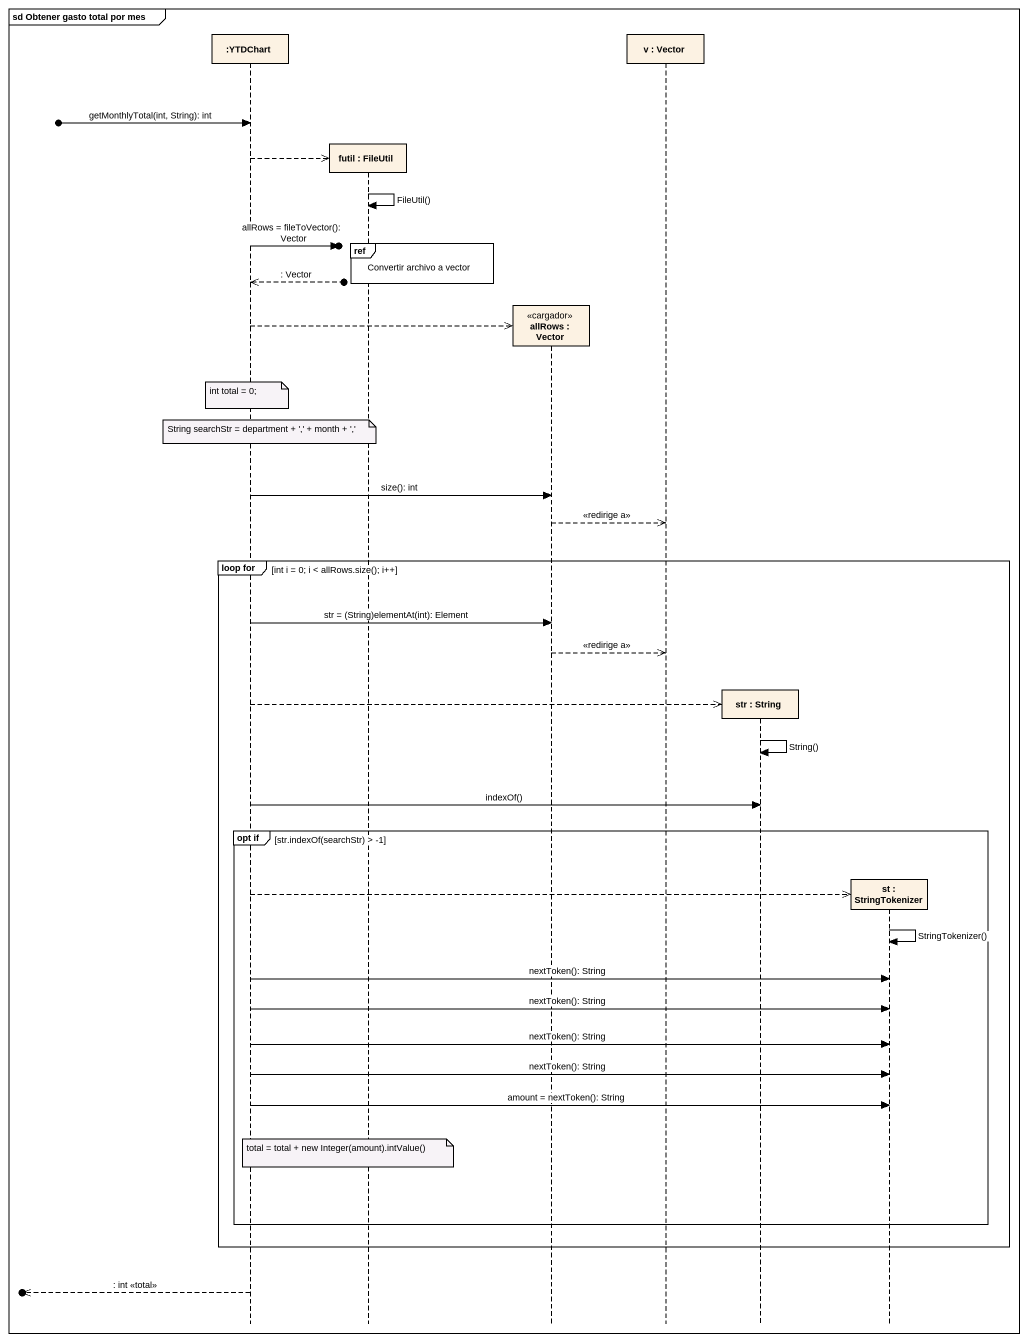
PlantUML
@startuml
mainframe sd Obtener gasto total por mes
hide footbox
participant ":YTDChart" as YTDChart
participant "futil : FileUtil" as futil
participant "allRows : Vector" as allRows <<cargador>>
participant "v : Vector" as v
participant "str : String" as str
participant "st : StringTokenizer" as st

[o-> YTDChart : getMonthlyTotal(int, String): int
YTDChart -->> futil **
futil -> futil : FileUtil()
ref over futil : Convertir archivo a vector
YTDChart ->o] : allRows = fileToVector(): Vector
YTDChart <<--o] : : Vector
YTDChart -->> allRows **
note over YTDChart : int total = 0;
note over YTDChart : String searchStr = department + ',' + month + ','
YTDChart -> allRows : size(): int
allRows -->> v : <<redirige a>>
group loop for [int i = 0; i < allRows.size(); i++]
  YTDChart -> allRows : str = (String)elementAt(int): Element
  allRows -->> v : <<redirige a>>
  YTDChart -->> str **
  str -> str : String()
  YTDChart -> str : indexOf()
  group opt if [str.indexOf(searchStr) > -1]
    YTDChart -->> st **
    st -> st : StringTokenizer()
    YTDChart -> st : nextToken(): String
    YTDChart -> st : nextToken(): String
    YTDChart -> st : nextToken(): String
    YTDChart -> st : nextToken(): String
    YTDChart -> st : amount = nextToken(): String
    note over futil : total = total + new Integer(amount).intValue()
  end
end
[o<<-- YTDChart : : int <<total>>
@enduml
